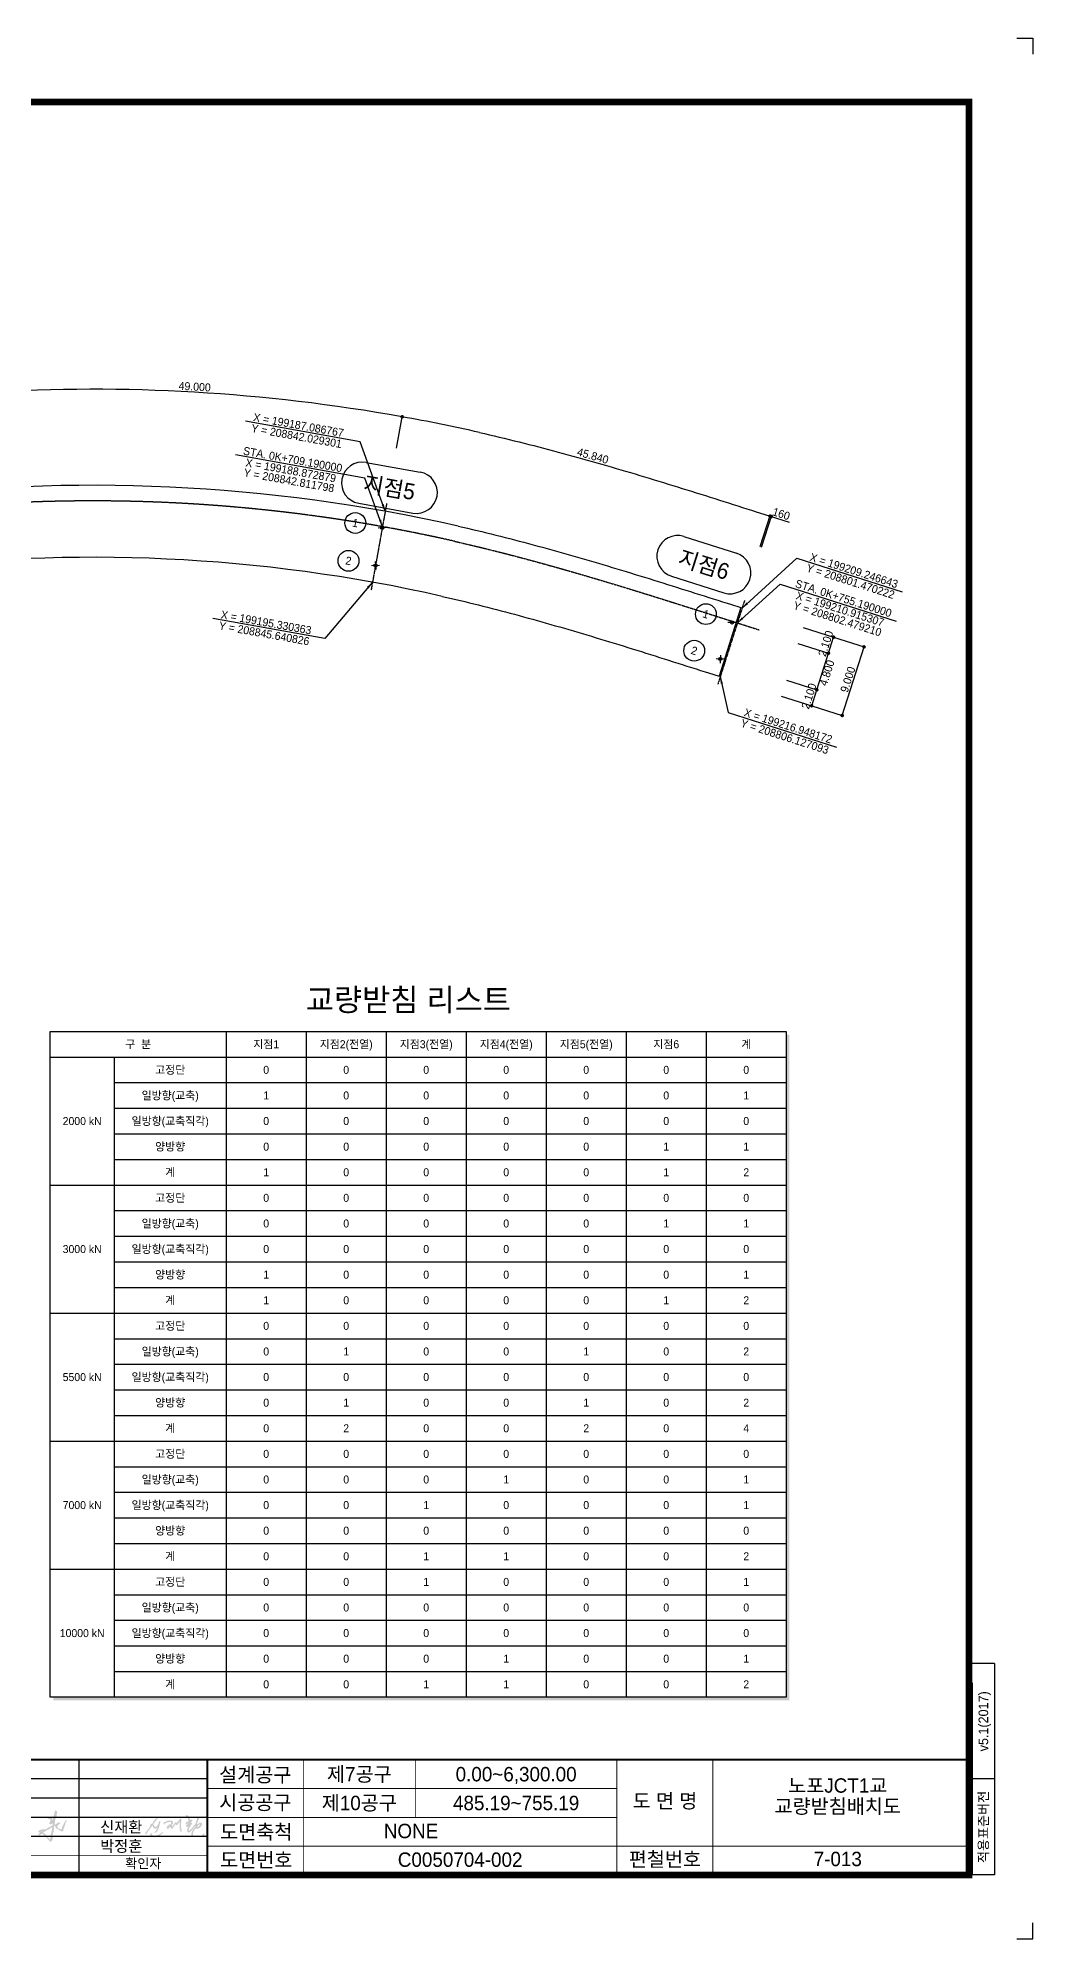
# Model space of a CAD drawing. Header units: millimetres. Extents: x 0 to 339017, y 0 to 241061.
# Drawn here: x 214658 to 339017, y 3461 to 241061 of the extents above; entities that cross this region are included whole.
import ezdxf
from ezdxf.enums import TextEntityAlignment as Align

# ---------------------------------------------------------------- set-up
doc = ezdxf.new("R2010")
doc.units = ezdxf.units.MM
doc.header["$LTSCALE"] = 8
doc.linetypes.add('A-CENTR01', pattern=[2, 1.25, -0.25, 0.25, -0.25])
for name, color, linetype in [('CS-CNTL', 1, 'A-CENTR01'), ('CS-CONC-LEAN', 3, 'Continuous'), ('CS-CONC-MAJR', 4, 'Continuous'), ('CS-DIML', 1, 'Continuous'), ('CS-DIMT', 3, 'Continuous'), ('CS-MISC', 3, 'Continuous'), ('CS-SYMB', 3, 'Continuous'), ('CS-TABL-LIN2', 1, 'Continuous'), ('CS-TABL-TEX2', 3, 'Continuous'), ('CX-BORD', 7, 'Continuous'), ('CX-BORD-LIN1', 4, 'Continuous'), ('CX-BORD-LIN2', 3, 'Continuous'), ('CX-BORD-TEX2', 7, 'Continuous'), ('CX-BORD-TEX3', 6, 'Continuous'), ('CX-MISC', 2, 'Continuous'), ('CZ-TEX1', 6, 'Continuous'), ('CZ-TEX2', 3, 'Continuous')]:
    doc.layers.add(name, color=color, linetype=linetype)
doc.styles.add('A_STANDARD', font='')
doc.styles.add('TB_TEXT', font='')
doc.styles.add('TB_WBTXT', font='')
doc.styles.add('TB_WMTXT', font='')
doc.styles.get('A_STANDARD').set_extended_font_data('Dotum')
doc.styles.get('TB_TEXT').set_extended_font_data('Dotum')
doc.styles.get('TB_WBTXT').set_extended_font_data('Dotum')
doc.styles.get('TB_WMTXT').set_extended_font_data('Dotum')

# ---------------------------------------------------------------- blocks, each defined once
blk = doc.blocks.new('CXDIMDT2')
at = {"layer": 'CS-MISC', "const_width": 0.5}
blk.add_lwpolyline([(0.25, 0, 1), (-0.25, 0, 1)], format="xyb", close=True, dxfattribs=at)
blk = doc.blocks.new('CXBLKA1-KHC_C2')
at = {"layer": 'CX-BORD-TEX2'}
h = blk.add_hatch(color=256, dxfattribs=at)
h.paths.add_polyline_path([(531.85, 33.44), (531.73, 33.33), (531.72, 33.26), (531.82, 33.14), (531.95, 33.07), (532.05, 33.02), (532.15, 32.93), (532.31, 32.77), (532.47, 32.62), (532.56, 32.49), (532.66, 32.34), (532.85, 32.04), (533, 31.93), (533.17, 31.78), (533.32, 31.58), (533.42, 31.49), (533.54, 31.35), (533.66, 31.22), (533.71, 31.15), (533.79, 31.11), (533.89, 31.09), (533.92, 31.18), (533.94, 31.35), (533.92, 31.53), (533.95, 31.7), (533.99, 31.84), (534.06, 31.95), (534.08, 32.1), (534.06, 32.48), (534.06, 32.65), (534.13, 32.9), (534.2, 33.12), (534.28, 33.43), (534.31, 33.57), (534.44, 34.07), (534.49, 34.28), (534.54, 34.49), (534.59, 34.58), (534.6, 34.8), (534.6, 34.86), (534.55, 34.91), (534.39, 34.84), (534.21, 34.72), (534, 34.59), (533.82, 34.45), (533.65, 34.38), (533.53, 34.29), (533.41, 34.22), (533.2, 34.15), (533.05, 34.06), (532.76, 33.85), (532.68, 33.81), (532.53, 33.74), (532.36, 33.61), (532.29, 33.57), (532.04, 33.53), (531.99, 33.51)], flags=16)
h.paths.add_polyline_path([(531.35, 33.8), (531.24, 33.75), (531.07, 33.73), (530.99, 33.62), (530.99, 33.52), (531, 33.47), (531.17, 33.59), (531.27, 33.68), (531.41, 33.69), (531.47, 33.72), (531.55, 33.77), (531.6, 33.79), (531.67, 33.83), (531.72, 33.88), (531.6, 33.86), (531.52, 33.85), (531.46, 33.85), (531.41, 33.83)], flags=16)
h.paths.add_polyline_path([(531.5, 32.82), (531.36, 32.87), (531.15, 32.81), (530.99, 32.68), (530.81, 32.51), (530.57, 32.4), (530.35, 32.45), (530.22, 32.57), (530.17, 32.65), (530.17, 32.71), (530.36, 32.84), (530.46, 32.91), (530.61, 32.99), (530.72, 33.09), (530.72, 33.19), (530.6, 33.24), (530.25, 33.35), (530.17, 33.53), (530.15, 33.62), (530.17, 33.72), (530.41, 33.84), (530.88, 34.08), (531.05, 34.18), (531.33, 34.26), (531.49, 34.27), (531.69, 34.27), (531.98, 34.26), (532.24, 34.26), (532.5, 34.26), (532.58, 34.28), (532.84, 34.48), (533.03, 34.6), (533.25, 34.73), (533.72, 34.98), (534.03, 35.16), (534.25, 35.3), (534.41, 35.37), (534.52, 35.4), (534.61, 35.56), (534.65, 35.74), (534.65, 35.97), (534.63, 36.06), (534.54, 36), (534.44, 35.9), (534.34, 35.81), (534.14, 35.79), (533.87, 35.85), (533.7, 35.92), (533.66, 36.03), (533.64, 36.18), (533.67, 36.41), (533.91, 36.68), (533.94, 36.78), (533.97, 36.91), (533.96, 37.14), (533.93, 37.43), (533.86, 37.48), (533.61, 37.49), (533.21, 37.54), (533.09, 37.74), (533.1, 37.89), (533.31, 37.99), (533.55, 38.02), (533.96, 38.02), (534.27, 37.96), (534.41, 37.89), (534.48, 37.8), (534.53, 37.58), (534.52, 37.3), (534.5, 37.16), (534.56, 37.13), (534.62, 37.15), (534.7, 37.26), (534.69, 37.39), (534.69, 37.56), (534.76, 37.74), (534.83, 37.85), (534.9, 38.22), (535.07, 38.59), (535.19, 39.15), (535.22, 39.37), (535.26, 39.52), (535.27, 39.65), (535.29, 39.82), (535.32, 39.96), (535.4, 40.06), (535.56, 40.09), (535.72, 40.06), (535.94, 39.92), (536.06, 39.79), (536.1, 39.62), (536.11, 39.42), (535.96, 39.23), (535.94, 39.16), (535.92, 38.9), (535.91, 38.68), (535.9, 38.49), (535.89, 38.28), (535.8, 38.11), (535.73, 37.93), (535.65, 37.8), (535.63, 37.52), (535.48, 37.32), (535.42, 37.12), (535.39, 36.7), (535.43, 36.53), (535.4, 36.25), (535.39, 36.17), (535.26, 36.08), (535.22, 35.96), (535.25, 35.78), (535.34, 35.73), (535.48, 35.72), (535.58, 35.84), (535.71, 35.95), (535.85, 35.97), (535.93, 36.02), (536.08, 36.15), (536.49, 36.45), (536.73, 36.42), (536.96, 36.31), (536.97, 36.18), (536.99, 36.05), (536.79, 35.86), (536.59, 35.76), (536.29, 35.48), (536.18, 35.43), (536.13, 35.34), (536.14, 35.17), (536.15, 35.08), (536.18, 34.88), (536.34, 34.65), (536.61, 34.51), (536.87, 34.31), (537.06, 34.26), (537.21, 34.24), (537.47, 34.4), (537.58, 34.57), (537.62, 34.73), (537.61, 34.86), (537.68, 35.08), (537.8, 35.28), (537.9, 35.54), (538.19, 36.07), (538.33, 36.32), (538.48, 36.56), (538.65, 36.98), (538.75, 37.1), (538.87, 37.12), (538.94, 37.11), (539.03, 37.05), (539.04, 36.93), (539.03, 36.81), (538.98, 36.72), (538.88, 36.64), (538.79, 36.51), (538.72, 36.33), (538.66, 36.18), (538.59, 35.99), (538.59, 35.83), (538.58, 35.68), (538.5, 35.49), (538.46, 35.41), (538.37, 35.2), (538.35, 35.01), (538.33, 34.9), (538.2, 34.79), (538.13, 34.49), (538.11, 34.41), (538, 34.33), (537.98, 34.12), (538.03, 33.79), (537.98, 33.7), (537.86, 33.61), (537.64, 33.62), (537.15, 33.74), (536.94, 33.86), (536.75, 33.99), (536.33, 34.26), (536.17, 34.33), (536.02, 34.44), (535.81, 34.58), (535.67, 34.66), (535.59, 34.79), (535.47, 35.05), (535.51, 35.2), (535.51, 35.29), (535.48, 35.34), (535.37, 35.39), (535.21, 35.35), (535.14, 35.22), (535.14, 35.04), (535.1, 34.87), (535.08, 34.67), (535.09, 34.45), (535.07, 34.22), (535.04, 34.12), (535.02, 34.07), (534.97, 33.56), (534.89, 33.23), (534.83, 33.04), (534.73, 32.96), (534.67, 32.67), (534.66, 32.3), (534.66, 32), (534.66, 31.78), (534.68, 31.44), (534.64, 31.18), (534.56, 30.92), (534.48, 30.77), (534.28, 30.54), (534.04, 30.42), (533.87, 30.45), (533.79, 30.51), (533.64, 30.68), (533.53, 30.8), (533.44, 30.9), (533.22, 31.22), (533.08, 31.35), (532.83, 31.64), (532.3, 32.17), (532.19, 32.25), (532.02, 32.46), (531.96, 32.53), (531.84, 32.61), (531.76, 32.66), (531.72, 32.69)])
h = blk.add_hatch(color=256, dxfattribs=at)
h.paths.add_polyline_path([(581.59, 32.83), (581.53, 32.65), (581.49, 32.49), (581.43, 32.37), (581.56, 32.23), (581.78, 32.19), (582.04, 32.22), (582.16, 32.42), (582.13, 32.63), (581.99, 32.79), (581.76, 32.89), (581.63, 32.91)])
h.paths.add_polyline_path([(580.16, 35.44), (580.06, 35.33), (579.96, 35.24), (579.89, 35.2), (579.86, 35.08), (579.92, 35), (580.03, 35.01), (580.16, 35.1), (580.21, 35.11), (580.3, 35.14), (580.39, 35.25), (580.48, 35.34), (580.58, 35.44), (580.69, 35.57), (580.76, 35.64), (580.79, 35.74), (580.76, 35.82), (580.66, 35.84), (580.57, 35.79), (580.48, 35.72), (580.39, 35.67), (580.28, 35.62), (580.24, 35.56), (580.2, 35.52)], flags=16)
h.paths.add_polyline_path([(576.92, 38.53), (576.87, 38.61), (576.74, 38.72), (576.66, 38.73), (576.56, 38.71), (576.4, 38.68), (576.38, 38.61), (576.36, 38.51), (576.37, 38.33), (576.38, 38.19), (576.53, 38.1), (576.65, 38.05), (576.72, 38), (576.8, 37.95), (576.88, 37.88), (576.94, 37.72), (576.99, 37.62), (577.04, 37.45), (577.1, 37.17), (577.08, 37.08), (577.08, 37), (577.03, 36.93), (576.97, 36.86), (576.86, 36.7), (576.77, 36.61), (576.68, 36.57), (576.57, 36.53), (576.48, 36.48), (576.42, 36.42), (576.27, 36.37), (576.23, 36.35), (576.19, 36.22), (576.19, 36.13), (576.2, 35.9), (576.31, 35.83), (576.36, 35.83), (576.53, 35.85), (576.62, 35.9), (576.68, 35.95), (576.76, 36.03), (576.84, 36.1), (576.93, 36.17), (576.99, 36.25), (577.03, 36.32), (577.18, 36.4), (577.24, 36.4), (577.24, 36.32), (577.14, 36.23), (577.08, 36.17), (576.97, 36.11), (576.94, 36.01), (576.88, 35.93), (576.81, 35.89), (576.77, 35.84), (576.68, 35.74), (576.41, 35.5), (576.38, 35.42), (576.38, 35.3), (576.42, 35.13), (576.47, 35.07), (576.57, 35.01), (576.69, 34.97), (576.83, 34.98), (576.95, 35.04), (577.02, 35.11), (577.08, 35.18), (577.12, 35.23), (577.19, 35.24), (577.19, 35.14), (577.16, 35.06), (577.07, 34.97), (577.01, 34.85), (576.95, 34.78), (576.9, 34.69), (576.88, 34.58), (576.86, 34.51), (576.83, 34.42), (576.81, 34.33), (576.8, 34.25), (576.78, 34.18), (576.76, 34.03), (576.72, 33.9), (576.7, 33.82), (576.74, 33.57), (576.79, 33.48), (576.87, 33.37), (576.99, 33.31), (577.05, 33.27), (577.17, 33.28), (577.37, 33.31), (577.48, 33.34), (577.61, 33.4), (577.74, 33.51), (577.92, 33.66), (578.05, 33.79), (578.14, 33.9), (578.21, 33.98), (578.3, 34.09), (578.42, 34.25), (578.49, 34.35), (578.58, 34.46), (578.67, 34.57), (578.74, 34.69), (578.81, 34.76), (578.97, 34.98), (579.03, 35.05), (579.08, 35.09), (579.14, 35.19), (579.17, 35.26), (579.19, 35.32), (579.23, 35.31), (579.32, 35.22), (579.32, 35.16), (579.31, 35.1), (579.24, 35.05), (579.11, 34.94), (579.05, 34.8), (578.82, 34.49), (578.76, 34.38), (578.64, 34.2), (578.59, 34.13), (578.44, 33.96), (578.3, 33.77), (578.25, 33.66), (578.21, 33.5), (578.18, 33.41), (578.08, 33.23), (578.05, 33.08), (578, 32.97), (577.99, 32.82), (577.99, 32.57), (578.03, 32.43), (578.06, 32.34), (578.17, 32.17), (578.25, 32.05), (578.37, 31.96), (578.46, 31.94), (578.61, 31.94), (578.8, 31.94), (578.86, 32), (578.85, 32.11), (578.79, 32.19), (578.64, 32.29), (578.56, 32.39), (578.51, 32.55), (578.51, 32.83), (578.51, 32.98), (578.55, 33.17), (578.6, 33.31), (578.73, 33.63), (578.83, 33.79), (578.98, 34.02), (579.18, 34.35), (579.29, 34.5), (579.38, 34.57), (579.43, 34.62), (579.48, 34.63), (579.55, 34.61), (579.59, 34.55), (579.64, 34.51), (579.92, 34.46), (580.07, 34.51), (580.4, 34.6), (580.58, 34.72), (580.83, 34.91), (580.95, 35.02), (581.07, 35.23), (581.14, 35.37), (581.26, 35.54), (581.33, 35.7), (581.32, 35.96), (581.29, 36.09), (581.23, 36.23), (581.13, 36.32), (581.03, 36.36), (580.79, 36.36), (580.64, 36.35), (580.48, 36.27), (580.33, 36.11), (580.06, 35.89), (579.96, 35.8), (579.89, 35.76), (579.84, 35.77), (579.82, 35.91), (579.84, 36.04), (579.87, 36.15), (579.91, 36.41), (580.01, 36.68), (580.15, 37.05), (580.21, 37.14), (580.29, 37.27), (580.38, 37.39), (580.45, 37.48), (580.44, 37.66), (580.42, 37.78), (580.34, 37.86), (580.09, 37.92), (579.97, 37.89), (579.87, 37.83), (579.79, 37.67), (579.77, 37.57), (579.75, 37.42), (579.74, 37.29), (579.64, 37.01), (579.58, 36.85), (579.52, 36.68), (579.47, 36.54), (579.41, 36.32), (579.37, 36.24), (579.25, 35.95), (578.95, 35.53), (578.85, 35.42), (578.76, 35.3), (578.45, 34.91), (578.28, 34.72), (578.18, 34.6), (578.09, 34.51), (577.97, 34.35), (577.87, 34.23), (577.77, 34.13), (577.65, 34.02), (577.52, 33.95), (577.34, 33.89), (577.25, 33.89), (577.16, 34), (577.16, 34.08), (577.23, 34.18), (577.27, 34.3), (577.32, 34.5), (577.45, 34.76), (577.53, 34.92), (577.62, 35.05), (577.69, 35.18), (577.75, 35.31), (577.84, 35.47), (577.95, 35.64), (578, 35.75), (578.06, 35.86), (578.13, 35.95), (578.19, 36.16), (578.15, 36.28), (578.07, 36.33), (577.91, 36.34), (577.79, 36.39), (577.79, 36.43), (577.97, 36.53), (578.08, 36.64), (578.12, 36.72), (578.17, 36.8), (578.28, 36.86), (578.35, 36.95), (578.37, 37.14), (578.26, 37.28), (578.12, 37.3), (577.95, 37.31), (577.8, 37.24), (577.61, 37.2), (577.52, 37.29), (577.52, 37.46), (577.51, 37.73), (577.31, 38.15), (577.23, 38.25), (577.16, 38.36), (577.06, 38.44), (576.97, 38.51)])
h.paths.add_polyline_path([(571.09, 35.27), (570.9, 35.14), (570.83, 35.1), (570.78, 35.06), (570.8, 35.02), (570.83, 35.01), (570.92, 35.06), (571, 35.07), (571.06, 35.11), (571.11, 35.15), (571.11, 35.18), (571.11, 35.22), (571.11, 35.24)], flags=16)
h.paths.add_polyline_path([(569.36, 36.32), (569.32, 36.19), (569.32, 36.08), (569.33, 35.95), (569.39, 35.9), (569.54, 35.83), (569.66, 35.85), (569.72, 35.95), (569.81, 36.07), (569.89, 36.18), (570, 36.25), (570.2, 36.33), (570.46, 36.4), (570.6, 36.46), (570.95, 36.51), (571.19, 36.53), (571.29, 36.54), (571.55, 36.56), (571.66, 36.5), (571.74, 36.45), (571.76, 36.38), (571.76, 36.3), (571.68, 36.11), (571.65, 36.02), (571.64, 35.91), (571.6, 35.81), (571.55, 35.76), (571.41, 35.83), (571.22, 35.81), (571.1, 35.77), (570.97, 35.66), (570.84, 35.55), (570.73, 35.47), (570.65, 35.4), (570.5, 35.2), (570.45, 35.12), (570.38, 35), (570.32, 34.87), (570.32, 34.66), (570.35, 34.62), (570.49, 34.45), (570.66, 34.44), (570.81, 34.52), (571, 34.62), (571.13, 34.75), (571.25, 34.88), (571.31, 34.97), (571.37, 35.05), (571.51, 34.95), (571.51, 34.86), (571.68, 34.58), (571.72, 34.53), (571.86, 34.47), (572.04, 34.47), (572.13, 34.51), (572.26, 34.68), (572.62, 35.3), (572.75, 35.46), (572.93, 35.71), (572.96, 35.78), (572.99, 35.81), (573.08, 35.8), (573.14, 35.74), (573.17, 35.68), (573.31, 35.64), (573.46, 35.65), (573.54, 35.66), (573.67, 35.69), (573.76, 35.81), (573.85, 35.94), (573.99, 36.09), (574.17, 36.39), (574.23, 36.52), (574.28, 36.65), (574.36, 36.72), (574.37, 36.67), (574.37, 36.52), (574.32, 36.34), (574.32, 36.04), (574.32, 35.83), (574.32, 35.6), (574.33, 35.24), (574.36, 35), (574.37, 34.67), (574.39, 34.51), (574.4, 34.35), (574.42, 34.25), (574.48, 33.93), (574.58, 33.68), (574.67, 33.56), (574.77, 33.48), (574.9, 33.48), (574.95, 33.59), (574.96, 33.78), (574.95, 33.97), (574.89, 34.09), (574.86, 34.27), (574.86, 34.55), (574.84, 34.75), (574.82, 34.92), (574.78, 35.46), (574.78, 35.94), (574.79, 36.1), (574.86, 36.46), (574.89, 36.68), (574.9, 36.89), (574.9, 36.96), (574.92, 37.31), (574.83, 37.46), (574.77, 37.53), (574.66, 37.57), (574.49, 37.54), (574.35, 37.52), (574.31, 37.48), (574.28, 37.41), (574.28, 37.32), (574.21, 37.22), (574.08, 37.08), (574, 36.95), (573.91, 36.77), (573.68, 36.54), (573.65, 36.45), (573.6, 36.33), (573.5, 36.24), (573.41, 36.2), (573.35, 36.27), (573.33, 36.36), (573.23, 36.45), (573.1, 36.46), (572.97, 36.44), (572.9, 36.42), (572.82, 36.34), (572.78, 36.28), (572.78, 36.21), (572.78, 36.13), (572.75, 36.05), (572.44, 35.68), (572.3, 35.52), (572.14, 35.35), (572.07, 35.26), (571.98, 35.21), (571.93, 35.3), (571.9, 35.42), (571.88, 35.54), (572.08, 35.84), (572.19, 36), (572.27, 36.17), (572.28, 36.35), (572.26, 36.62), (572.2, 36.71), (572.12, 36.77), (571.93, 36.92), (571.77, 36.98), (571.51, 37), (571.36, 37.01), (571.07, 37.01), (570.83, 36.98), (570.68, 36.95), (570.43, 36.89), (570.27, 36.82), (570.17, 36.75), (569.98, 36.68), (569.82, 36.61), (569.72, 36.57), (569.57, 36.51), (569.48, 36.45), (569.41, 36.4)])
h.paths.add_polyline_path([(566.07, 32.34), (565.91, 32.4), (565.79, 32.5), (565.76, 32.54), (565.73, 32.59), (565.72, 32.67), (565.75, 32.74), (565.77, 32.8), (565.8, 32.89), (565.77, 32.99), (565.73, 33.02), (565.59, 33.01), (565.52, 33.02), (565.44, 33.03), (565.39, 33), (565.32, 32.95), (565.26, 32.87), (565.2, 32.8), (565.17, 32.73), (565.14, 32.64), (565.15, 32.54), (565.17, 32.44), (565.21, 32.35), (565.3, 32.22), (565.49, 32.08), (565.81, 31.88), (566.02, 31.86), (566.31, 31.83), (566.49, 31.8), (566.67, 31.8), (567.06, 31.85), (567.22, 31.87), (567.64, 32.02), (567.78, 32.13), (568.17, 32.29), (568.32, 32.41), (568.42, 32.47), (568.7, 32.72), (568.8, 32.84), (568.89, 32.92), (568.95, 33), (569.03, 33.06), (569.1, 33.12), (569.16, 33.19), (569.18, 33.27), (569.17, 33.37), (569.1, 33.4), (568.97, 33.37), (568.87, 33.24), (568.79, 33.16), (568.64, 33.05), (568.54, 32.98), (568.43, 32.91), (568.15, 32.75), (567.99, 32.66), (567.84, 32.61), (567.69, 32.54), (567.37, 32.4), (567.24, 32.37), (567.03, 32.33), (566.87, 32.31), (566.69, 32.31), (566.54, 32.31), (566.39, 32.31), (566.31, 32.31)])
h.paths.add_polyline_path([(567.54, 37.79), (567.54, 37.93), (567.51, 38.07), (567.4, 38.1), (567.31, 38.04), (567.23, 37.94), (567.14, 37.88), (567.14, 37.82), (567.13, 37.76), (567.06, 37.7), (566.92, 37.54), (566.52, 37.17), (566.44, 37.07), (566.33, 36.93), (566.14, 36.66), (566.07, 36.57), (566.04, 36.34), (565.91, 36.1), (565.85, 36.08), (565.66, 36.05), (565.57, 36.03), (565.33, 35.87), (565.22, 35.71), (565.16, 35.56), (565.09, 35.42), (565.04, 35.27), (565.03, 35.21), (565.11, 35.2), (565.17, 35.2), (565.2, 35.19), (565.17, 35.12), (565.07, 35.04), (564.8, 34.64), (564.72, 34.54), (564.67, 34.48), (564.59, 34.34), (564.47, 34.22), (564.4, 34.14), (564.25, 33.93), (564.07, 33.71), (563.99, 33.57), (563.84, 33.35), (563.74, 33.25), (563.64, 33.17), (563.61, 33.11), (563.61, 32.98), (563.68, 32.8), (563.72, 32.72), (563.81, 32.72), (563.97, 32.75), (564.04, 32.82), (564.08, 32.91), (564.08, 33.01), (564.17, 33.16), (564.27, 33.3), (564.36, 33.45), (564.45, 33.6), (564.53, 33.74), (564.67, 33.88), (565.07, 34.38), (565.16, 34.51), (565.5, 35.03), (565.63, 35.13), (565.7, 35.23), (565.75, 35.35), (565.79, 35.41), (565.89, 35.35), (565.93, 35.26), (565.97, 35.12), (566.02, 35), (566.13, 34.86), (566.31, 34.63), (566.49, 34.53), (566.62, 34.48), (566.87, 34.47), (567.03, 34.5), (567.09, 34.54), (567.16, 34.6), (567.19, 34.64), (567.25, 34.68), (567.28, 34.76), (567.32, 34.83), (567.43, 34.92), (567.43, 34.78), (567.4, 34.65), (567.37, 34.59), (567.25, 34.33), (567.18, 34.25), (567.13, 34.17), (567.12, 34.12), (567.04, 33.95), (567.01, 33.88), (566.95, 33.8), (566.85, 33.71), (566.79, 33.67), (566.71, 33.6), (566.63, 33.52), (566.56, 33.5), (566.47, 33.42), (566.49, 33.31), (566.65, 33.25), (566.75, 33.25), (566.97, 33.29), (567.09, 33.38), (567.25, 33.52), (567.4, 33.69), (567.47, 33.81), (567.55, 33.98), (567.68, 34.25), (567.74, 34.4), (567.82, 34.57), (567.87, 34.7), (567.9, 34.84), (567.95, 35.02), (568.02, 35.45), (568.08, 35.59), (568.14, 35.75), (568.17, 35.88), (568.2, 36.01), (568.27, 36.25), (568.34, 36.36), (568.35, 36.52), (568.33, 36.65), (568.27, 36.75), (568.17, 36.76), (568.02, 36.78), (567.92, 36.76), (567.82, 36.67), (567.8, 36.59), (567.8, 36.49), (567.8, 36.4), (567.8, 36.35), (567.77, 36.24), (567.74, 36.13), (567.7, 36.03), (567.67, 35.94), (567.61, 35.83), (567.53, 35.69), (567.49, 35.63), (567.42, 35.51), (567.35, 35.43), (567.16, 35.17), (567.08, 35.08), (566.9, 35.01), (566.79, 35), (566.72, 35), (566.59, 35.07), (566.54, 35.15), (566.48, 35.31), (566.41, 35.42), (566.34, 35.53), (566.26, 35.63), (566.2, 35.7), (566.16, 35.81), (566.2, 35.95), (566.3, 36.07), (566.43, 36.34), (566.61, 36.51), (566.73, 36.65), (566.84, 36.77), (567.05, 37.11), (567.13, 37.24), (567.22, 37.34), (567.3, 37.43), (567.38, 37.53), (567.46, 37.61), (567.55, 37.68)])
at = {"layer": 'CX-BORD-LIN1', "const_width": 2}
blk.add_lwpolyline([(821, 20), (25, 20), (25, 574), (821, 574)], close=True, dxfattribs=at)
at = {"layer": 'CX-BORD-LIN1'}
for points, const_width in [([(821, 56), (25, 56)], 0.6), ([(583, 20), (583, 56)], 0.6), ([(711, 20), (711, 56)], 0.3), ([(583, 26), (295, 26)], 0.2)]:
    blk.add_lwpolyline(points, dxfattribs=dict(at, const_width=const_width))
blk.add_lwpolyline([(543, 20), (543, 56)], dxfattribs=at)
at = {"layer": 'CX-BORD-LIN2'}
for p, q in [((829, 86.03), (821, 86.03)), ((829, 86.03), (829, 20)), ((822, 80), (822, 20)), ((583, 50), (295, 50)), ((829, 50), (821, 50)), ((829, 20), (822, 20))]:
    blk.add_line(p, q, dxfattribs=at)
at = {"layer": 'CX-BORD-LIN2', "const_width": 0.3}
for points in [[(613, 20), (613, 56)], [(648, 38), (648, 56)], [(741, 20), (741, 56)], [(711, 47), (583, 47)], [(711, 38), (583, 38)], [(821, 29), (583, 29)]]:
    blk.add_lwpolyline(points, dxfattribs=at)
at = {"layer": 'CX-BORD-LIN2'}
for points in [[(583, 44), (295, 44)], [(583, 38), (295, 38)], [(583, 32), (295, 32)]]:
    blk.add_lwpolyline(points, dxfattribs=at)
at = {"layer": 'CX-MISC'}
blk.add_line((836, 594), (841, 594), dxfattribs=at)
for points in [[(836, 594), (841, 594), (841, 589)], [(836, 0), (841, 0), (841, 5)]]:
    blk.add_lwpolyline(points, dxfattribs=at)
at = {"layer": 'CX-BORD-LIN1', "style": 'TB_TEXT'}
for tag, height, p in [('TR_RNUM5', 3, (310.11, 52.64)), ('TR_RDAT5', 3.5, (342.5, 53)), ('TR_DGN5', 3.5, (476.12, 53)), ('TR_CHK5', 3.5, (516.12, 53)), ('TR_APP5', 3.5, (556.12, 53)), ('TR_RNUM4', 3, (310.11, 46.64)), ('TR_RDAT4', 3.5, (342.5, 47)), ('TR_DGN4', 3.5, (476.12, 47)), ('TR_CHK4', 3.5, (516.12, 47)), ('TR_APP4', 3.5, (556.12, 47)), ('TR_RNUM3', 3, (310.11, 40.64)), ('TR_RDAT3', 3.5, (342.5, 41)), ('TR_DGN3', 3.5, (476.12, 41)), ('TR_CHK3', 3.5, (516.12, 41)), ('TR_APP3', 3.5, (556.12, 41)), ('TR_RNUM2', 3, (310.11, 34.64)), ('TR_RDAT2', 3.5, (342.5, 35)), ('TR_DGN2', 3.5, (476.12, 35)), ('TR_CHK2', 3.5, (516.12, 35)), ('TR_APP2', 3.5, (556.12, 35)), ('TR_RNUM1', 3, (310.11, 28.64)), ('TR_RDAT1', 3.5, (342.5, 29)), ('TR_DGN1', 3.5, (476.12, 29)), ('TR_CHK1', 3.5, (516.12, 29)), ('TR_APP1', 3.5, (556.12, 29))]:
    blk.add_attdef(tag, text='', height=height, dxfattribs=at).set_placement(p, align=Align.MIDDLE_CENTER)
for tag, p in [('TR_RCON5', (367.3, 53)), ('TR_RCON4', (367.3, 47)), ('TR_RCON3', (367.3, 41)), ('TR_RCON2', (367.3, 35)), ('TR_RCON1', (367.3, 29))]:
    blk.add_attdef(tag, text='', height=3.5, dxfattribs=at).set_placement(p, align=Align.MIDDLE_LEFT)
at = {"layer": 'CX-BORD-LIN2', "style": 'TB_TEXT'}
blk.add_text('적용표준버전', height=3, rotation=90, dxfattribs=at).set_placement((825.5, 35), align=Align.MIDDLE_CENTER)
blk.add_attdef('TD_VERSION', text='', height=3, rotation=90, dxfattribs=at).set_placement((825.5, 68.01), align=Align.MIDDLE_CENTER)
at = {"layer": 'CX-BORD-TEX2', "style": 'TB_WMTXT'}
for tag, height, p in [('TB_CNAME', 5, (40.34, 551.83)), ('TB_CSCOP', 4, (41.63, 543.83))]:
    blk.add_attdef(tag, text='', height=height, dxfattribs=at).set_placement(p, align=Align.BOTTOM_LEFT)
at = {"layer": 'CX-BORD-TEX2', "style": 'TB_WBTXT'}
for tag, height, p in [('TB_MTITIL', 10, (423, 553.33)), ('TB_STITL', 7, (423, 538.33))]:
    blk.add_attdef(tag, text='', height=height, dxfattribs=at).set_placement(p, align=Align.MIDDLE_CENTER)
at = {"layer": 'CX-BORD-TEX3', "style": 'TB_TEXT'}
for s, height, p in [('설계공구', 4.5, (598, 51.36)), ('시공공구', 4.5, (598, 42.69)), ('도 면 명', 4.5, (726, 43.19)), ('도면축척', 4.5, (598.29, 33.51)), ('확인자', 3, (563, 23.66)), ('도면번호', 4.5, (598.29, 24.79)), ('편철번호', 4.5, (726, 25))]:
    blk.add_text(s, height=height, dxfattribs=at).set_placement(p, align=Align.MIDDLE)
for tag, height, p in [('TD_LNDST', 4.5, (240, 51.5)), ('TD_DSECT', 4.5, (630.5, 51.5)), ('TD_DDIST', 4.5, (679.5, 51.5)), ('TD_DNAME_TOP', 4.5, (780, 47.96)), ('TD_CSECT', 4.5, (630.5, 42.5)), ('TD_CDIST', 4.5, (679.5, 42.5)), ('TD_DNAME_MAIN', 4.5, (780, 41.47)), ('TD_CCOMP', 4.5, (240, 33.59)), ('TD_HSCAL', 4.5, (646.66, 33.75)), ('TD_VSCAL', 4.5, (681.86, 33.75)), ('TD_DNAME_BOT', 3, (780, 35.25)), ('TD_FIELD', 4.5, (205, 25.13)), ('TD_CSTEP', 4.5, (275.74, 25.13)), ('TD_DWGCODE', 4.5, (662, 24.79)), ('TD_DWGNO', 4.5, (780, 25))]:
    blk.add_attdef(tag, text='', height=height, dxfattribs=at).set_placement(p, align=Align.MIDDLE_CENTER)
for tag, height, width, p in [('TD_DCOMP', 4.5, 0.9, (240, 42.59)), ('TD_CNAME', 4.8, 0.78, (90, 27.6))]:
    blk.add_attdef(tag, text='', height=height, dxfattribs=dict(at, width=width)).set_placement(p, align=Align.MIDDLE_CENTER)

msp = doc.modelspace()

# ---------------------------------------------------------------- linework, layer by layer
at = {"layer": 'CS-CNTL'}
for p, q in [((258230, 182888), (256288, 172061)), ((302966, 170768), (299627, 160287)), ((300606, 168424), (304776, 167095))]:
    msp.add_line(p, q, dxfattribs=at)
msp.add_lwpolyline([(266744, 178153), (267329, 178020), (267913, 177885), (268497, 177749), (269081, 177610), (269665, 177471), (270248, 177329), (270831, 177186), (271413, 177042), (271995, 176896), (272577, 176749), (273158, 176600), (273739, 176450), (274319, 176299), (274900, 176146), (275480, 175992), (276059, 175836), (276638, 175680), (277217, 175522), (277796, 175363), (278374, 175203), (278952, 175042), (279530, 174880), (280107, 174716), (280684, 174552), (281261, 174386), (281837, 174220), (282413, 174053), (282989, 173885), (283565, 173716), (284140, 173546), (284716, 173375), (285291, 173203), (285865, 173031), (286440, 172858), (287014, 172684), (287588, 172510), (288162, 172335), (288736, 172159), (289309, 171983), (289883, 171806), (290456, 171628), (291029, 171451), (291602, 171272), (292174, 171093), (292747, 170914), (293319, 170734), (293892, 170554), (294464, 170374), (295036, 170193), (295608, 170012), (296180, 169831), (296752, 169650), (297324, 169468), (297896, 169287), (298468, 169105), (299039, 168923), (299611, 168741), (300183, 168558), (300606, 168424)], dxfattribs=at)
msp.add_arc((221509, -21794), 205000, 77.25254, 97.41653, dxfattribs=at)
at = {"layer": 'CS-CONC-LEAN'}
for p, q in [((258180, 179885), (257185, 179789)), ((257334, 175142), (256336, 175083)), ((256806, 175612), (256865, 174613)), ((301896, 168016), (300896, 168013)), ((300439, 163429), (299439, 163453)), ((299951, 163941), (299927, 162941))]:
    msp.add_line(p, q, dxfattribs=at)
for centre in [(257683, 179837), (256835, 175113), (301396, 168014), (299939, 163441)]:
    msp.add_circle(centre, 200, dxfattribs=at)
for points in [[(257185, 179789), (257330, 179853), (257185, 179789), (257339, 179754)], [(258180, 179885), (258026, 179920), (258180, 179885), (258036, 179821)], [(256336, 175083), (256483, 175142), (256336, 175083), (256489, 175042)], [(256806, 175612), (256864, 175465), (256806, 175612), (256765, 175459)], [(256865, 174613), (256906, 174766), (256865, 174613), (256806, 174760)], [(257334, 175142), (257182, 175183), (257334, 175142), (257188, 175083)], [(300896, 168013), (301046, 168064), (300896, 168013), (301046, 167964)], [(301896, 168016), (301746, 168065), (301896, 168016), (301746, 167965)], [(299439, 163453), (299590, 163500), (299439, 163453), (299588, 163400)], [(299927, 162941), (299980, 163090), (299927, 162941), (299880, 163092)], [(299951, 163941), (299998, 163790), (299951, 163941), (299898, 163792)], [(300439, 163429), (300290, 163482), (300439, 163429), (300288, 163382)]]:
    msp.add_solid(points, dxfattribs=at)
at = {"layer": 'CS-CONC-MAJR'}
for p, q in [((302510, 169864), (299778, 161288)), ((301198, 170282), (302510, 169864)), ((298466, 161706), (299778, 161288))]:
    msp.add_line(p, q, dxfattribs=at)
for points in [[(267174, 180055), (267764, 179921), (268354, 179785), (268944, 179647), (269533, 179507), (270122, 179366), (270710, 179224), (271297, 179080), (271885, 178934), (272471, 178787), (273058, 178639), (273644, 178489), (274229, 178337), (274814, 178185), (275398, 178031), (275982, 177876), (276566, 177719), (277149, 177562), (277732, 177403), (278314, 177243), (278896, 177082), (279478, 176920), (280059, 176756), (280639, 176592), (281220, 176427), (281800, 176260), (282379, 176093), (282959, 175925), (283537, 175756), (284116, 175586), (284694, 175415), (285272, 175244), (285849, 175072), (286427, 174899), (287003, 174725), (287580, 174550), (288156, 174375), (288732, 174200), (289308, 174023), (289883, 173846), (290458, 173669), (291033, 173491), (291608, 173313), (292182, 173134), (292756, 172954), (293330, 172775), (293904, 172595), (294477, 172414), (295051, 172234), (295624, 172053), (296197, 171872), (296770, 171690), (297342, 171509), (297915, 171327), (298487, 171145), (299059, 170963), (299631, 170781), (300203, 170599), (300775, 170416), (301198, 170282)], [(265188, 171277), (265753, 171148), (266318, 171018), (266883, 170886), (267448, 170752), (268013, 170617), (268578, 170480), (269143, 170341), (269708, 170201), (270273, 170060), (270837, 169917), (271402, 169772), (271967, 169626), (272532, 169479), (273097, 169330), (273662, 169180), (274227, 169029), (274792, 168876), (275356, 168722), (275921, 168567), (276486, 168410), (277051, 168253), (277616, 168094), (278181, 167934), (278747, 167773), (279312, 167611), (279877, 167448), (280442, 167284), (281008, 167119), (281573, 166953), (282139, 166786), (282705, 166618), (283270, 166449), (283836, 166279), (284402, 166109), (284968, 165938), (285535, 165766), (286101, 165593), (286668, 165419), (287234, 165245), (287801, 165070), (288368, 164895), (288936, 164718), (289503, 164542), (290071, 164365), (290638, 164187), (291206, 164009), (291775, 163830), (292343, 163651), (292912, 163471), (293481, 163291), (294050, 163111), (294620, 162930), (295189, 162749), (295759, 162568), (296330, 162387), (296900, 162205), (297471, 162023), (298043, 161841), (298466, 161706)]]:
    msp.add_lwpolyline(points, dxfattribs=at)
for radius in [206950, 197950]:
    msp.add_arc((221509, -21794), radius, 77.25254, 97.41653, dxfattribs=at)
at = {"layer": 'CS-DIML'}
for p, q in [((254920, 190594), (240576, 193167)), ((259466, 189778), (260208, 193912)), ((258054, 181904), (254920, 190594)), ((255520, 186055), (239333, 188959)), ((257709, 179985), (255521, 186054)), ((304841, 181715), (306153, 181297)), ((304939, 177486), (306214, 181488)), ((305091, 177437), (306366, 181439)), ((306153, 181297), (308535, 180538)), ((302662, 169815), (309492, 176035)), ((309492, 176035), (322681, 171833)), ((256464, 173046), (250505, 165987)), ((302071, 167957), (307406, 172817)), ((307407, 172817), (321937, 168187)), ((250505, 165987), (236526, 168495)), ((310285, 167386), (314096, 166172)), ((309647, 165385), (313459, 164171)), ((312001, 159598), (313459, 164171)), ((313459, 164171), (314096, 166172)), ((314096, 166172), (317907, 164958)), ((315175, 156382), (317907, 164958)), ((299930, 161240), (300914, 156740)), ((308190, 160812), (312001, 159598)), ((311364, 157597), (312001, 159598)), ((307553, 158811), (311364, 157597)), ((311364, 157597), (315175, 156382)), ((300914, 156740), (314459, 152424))]:
    msp.add_line(p, q, dxfattribs=at)
msp.add_lwpolyline([(269822, 191760), (270446, 191617), (271070, 191473), (271692, 191328), (272313, 191181), (272933, 191032), (273552, 190882), (274170, 190731), (274787, 190578), (275403, 190423), (276018, 190268), (276632, 190111), (277244, 189952), (277856, 189793), (278467, 189632), (279076, 189470), (279685, 189307), (280292, 189143), (280899, 188977), (281505, 188811), (282109, 188644), (282713, 188475), (283315, 188306), (283917, 188136), (284517, 187965), (285117, 187793), (285716, 187620), (286313, 187447), (286910, 187272), (287506, 187097), (288101, 186922), (288695, 186745), (289288, 186568), (289880, 186391), (290472, 186213), (291062, 186034), (291652, 185855), (292240, 185675), (292828, 185495), (293415, 185315), (294001, 185134), (294586, 184953), (295171, 184771), (295754, 184590), (296337, 184408), (296919, 184225), (297501, 184043), (298081, 183861), (298661, 183678), (299240, 183495), (299818, 183312), (300395, 183129), (300972, 182946), (301548, 182763), (302123, 182581), (302698, 182398), (303272, 182215), (303845, 182033), (304418, 181850), (304841, 181715)], dxfattribs=at)
for centre, radius, start, end in [((221509, -21794), 218950, 79.82912, 93.5242), ((221509, -21794), 218950, 77.25254, 79.82912), ((255520, 186054), 0.5, 19.82911, 79.82912), ((300914, 156740), 0.5, 192.32735, 252.32735)]:
    msp.add_arc(centre, radius, start, end, dxfattribs=at)
for points in [[(257709, 179985), (257549, 180862), (257709, 179985), (257273, 180763)], [(258054, 181904), (257893, 182782), (258054, 181904), (257617, 182682)], [(256464, 173046), (255785, 172468), (256464, 173046), (256009, 172278)], [(302662, 169815), (303412, 170299), (302662, 169815), (303214, 170516)], [(302071, 167957), (302820, 168441), (302071, 167957), (302622, 168658)], [(299930, 161240), (299975, 160349), (299930, 161240), (300261, 160411)]]:
    msp.add_solid(points, dxfattribs=at)
at = {"layer": 'CS-SYMB'}
for centre in [(254312, 180442), (253464, 175717), (298133, 169054), (298133, 169054), (296676, 164481), (296676, 164481)]:
    msp.add_circle(centre, 1300, dxfattribs=at)
at = {"layer": 'CS-TABL-LIN2'}
for p, q in [((224177, 116893), (224177, 116893)), ((238177, 116893), (238177, 33693)), ((248177, 116893), (248177, 33693)), ((258177, 116893), (258177, 33693)), ((268177, 116893), (268177, 33693)), ((278177, 116893), (278177, 33693)), ((288177, 116893), (288177, 33693)), ((298177, 116893), (298177, 33693)), ((216177, 113693), (308177, 113693)), ((224177, 113693), (224177, 33693)), ((216177, 110493), (216177, 110493)), ((224177, 110493), (308177, 110493)), ((216177, 107293), (216177, 107293)), ((224177, 107293), (308177, 107293)), ((216177, 104093), (216177, 104093)), ((224177, 104093), (308177, 104093)), ((216177, 100893), (216177, 100893)), ((224177, 100893), (308177, 100893)), ((216177, 97693), (308177, 97693)), ((216177, 94493), (216177, 94493)), ((224177, 94493), (308177, 94493)), ((216177, 91293), (216177, 91293)), ((224177, 91293), (308177, 91293)), ((216177, 88093), (216177, 88093)), ((224177, 88093), (308177, 88093)), ((216177, 84893), (216177, 84893)), ((224177, 84893), (308177, 84893)), ((216177, 81693), (308177, 81693)), ((216177, 78493), (216177, 78493)), ((224177, 78493), (308177, 78493)), ((216177, 75293), (216177, 75293)), ((224177, 75293), (308177, 75293)), ((216177, 72093), (216177, 72093)), ((224177, 72093), (308177, 72093)), ((216177, 68893), (216177, 68893)), ((224177, 68893), (308177, 68893)), ((216177, 65693), (308177, 65693)), ((216177, 62493), (216177, 62493)), ((224177, 62493), (308177, 62493)), ((216177, 59293), (216177, 59293)), ((224177, 59293), (308177, 59293)), ((216177, 56093), (216177, 56093)), ((224177, 56093), (308177, 56093)), ((216177, 52893), (216177, 52893)), ((224177, 52893), (308177, 52893)), ((216177, 49693), (308177, 49693)), ((216177, 46493), (216177, 46493)), ((224177, 46493), (308177, 46493)), ((216177, 43293), (216177, 43293)), ((224177, 43293), (308177, 43293)), ((216177, 40093), (216177, 40093)), ((224177, 40093), (308177, 40093)), ((216177, 36893), (216177, 36893)), ((224177, 36893), (308177, 36893))]:
    msp.add_line(p, q, dxfattribs=at)
msp.add_lwpolyline([(216177, 116893), (308177, 116893), (308177, 33693), (216177, 33693)], close=True, dxfattribs=at)
for points in [[(308177, 116493), (308577, 116493), (308177, 33693), (308577, 33693)], [(216577, 33693), (308577, 33693), (216577, 33293), (308577, 33293)]]:
    msp.add_solid(points, dxfattribs=at)
at = {"layer": 'CZ-TEX2'}
for p, q in [((255657, 188024), (262428, 186809)), ((255657, 188024), (262428, 186809)), ((254738, 182905), (261510, 181690)), ((254738, 182905), (261510, 181690)), ((295397, 178757), (301953, 176669)), ((293819, 173803), (300374, 171714))]:
    msp.add_line(p, q, dxfattribs=at)
for centre, start, end in [((255197, 185464), 79.82912, 259.82912), ((255197, 185464), 79.82912, 259.82912), ((261969, 184249), 259.82912, 79.82912), ((261969, 184249), 259.82912, 79.82912), ((294608, 176280), 72.32735, 252.32735), ((301163, 174191), 252.32735, 72.32735)]:
    msp.add_arc(centre, 2600, start, end, dxfattribs=at)

# ---------------------------------------------------------------- block references
at = {"layer": 'CS-SYMB'}
for p, xscale, yscale, zscale, rotation in [((260173, 193716), 440.0000000000118, 440.0000000000118, 440.0000000000118, 193.4873749999993), ((260173, 193716), 440.0000000000118, 440.0000000000118, 440.0000000000118, 193.4873749999993), ((306153, 181297), 440.0000000000118, 440.0000000000118, 440.0000000000118, 193.4873749999993), ((306153, 181297), 440.0000000000118, 440.0000000000118, 440.0000000000118, 193.4873749999993), ((306305, 181249), 440.0000000000118, 440.0000000000118, 440.0000000000118, 193.4873749999993), ((314096, 166172), 439.9999999999554, 439.9999999999554, 439.9999999999554, 193.4873750000011), ((313459, 164171), 439.9999999999554, 439.9999999999554, 439.9999999999554, 193.4873750000011), ((313459, 164171), 439.9999999999554, 439.9999999999554, 439.9999999999554, 193.4873750000011), ((317907, 164958), 439.9999999999554, 439.9999999999554, 439.9999999999554, 193.4873750000011), ((312001, 159598), 439.9999999999554, 439.9999999999554, 439.9999999999554, 193.4873750000011), ((312001, 159598), 439.9999999999554, 439.9999999999554, 439.9999999999554, 193.4873750000011), ((311364, 157597), 439.9999999999554, 439.9999999999554, 439.9999999999554, 193.4873750000011), ((315175, 156382), 439.9999999999554, 439.9999999999554, 439.9999999999554, 193.4873750000011)]:
    msp.add_blockref('CXDIMDT2', p, dxfattribs=dict(at, xscale=xscale, yscale=yscale, zscale=zscale, rotation=rotation))
at = {"layer": 'CX-BORD'}
ref = msp.add_blockref('CXBLKA1-KHC_C2', (2617, 3461), dxfattribs=dict(at, xscale=400, yscale=400, zscale=400))
ref.add_attrib('TD_DSECT', '제7공구', dxfattribs={"layer": 'CX-BORD-TEX3', "height": 1800, "style": 'TB_TEXT'}).set_placement((254817, 24061), align=Align.MIDDLE_CENTER)
ref.add_attrib('TD_DDIST', '0.00~6,300.00', dxfattribs={"layer": 'CX-BORD-TEX3', "height": 1800, "style": 'TB_TEXT'}).set_placement((274417, 24061), align=Align.MIDDLE_CENTER)
ref.add_attrib('TD_CSECT', '제10공구', dxfattribs={"layer": 'CX-BORD-TEX3', "height": 1800, "style": 'TB_TEXT'}).set_placement((254817, 20461), align=Align.MIDDLE_CENTER)
ref.add_attrib('TD_CDIST', '485.19~755.19', dxfattribs={"layer": 'CX-BORD-TEX3', "height": 1800, "style": 'TB_TEXT'}).set_placement((274417, 20461), align=Align.MIDDLE_CENTER)
ref.add_attrib('TD_DNAME_MAIN', '교량받침배치도', dxfattribs={"layer": 'CX-BORD-TEX3', "height": 1800, "style": 'TB_TEXT'}).set_placement((314617, 20050), align=Align.MIDDLE_CENTER)
ref.add_attrib('TD_DNAME_TOP', '노포JCT1교', dxfattribs={"layer": 'CX-BORD-TEX3', "height": 1800, "style": 'TB_TEXT'}).set_placement((314617, 22644), align=Align.MIDDLE_CENTER)
ref.add_attrib('TD_HSCAL', 'NONE', dxfattribs={"layer": 'CX-BORD-TEX3', "height": 1800, "style": 'TB_TEXT'}).set_placement((261281, 16960), align=Align.MIDDLE_CENTER)
ref.add_attrib('TD_DWGCODE', 'C0050704-002', dxfattribs={"layer": 'CX-BORD-TEX3', "height": 1800, "style": 'TB_TEXT'}).set_placement((267417, 13377), align=Align.MIDDLE_CENTER)
ref.add_attrib('TD_DWGNO', '7-013', dxfattribs={"layer": 'CX-BORD-TEX3', "height": 1800, "style": 'TB_TEXT'}).set_placement((314617, 13462), align=Align.MIDDLE_CENTER)
ref.add_attrib('TD_VERSION', 'v5.1(2017)', dxfattribs={"layer": 'CX-BORD-LIN2', "height": 1200, "rotation": 90, "style": 'TB_TEXT'}).set_placement((332817, 30667), align=Align.MIDDLE_CENTER)
ref.add_attrib('TR_APP1', '박정훈', dxfattribs={"layer": 'CX-BORD-LIN1', "height": 1400, "style": 'TB_TEXT'}).set_placement((225065, 15061), align=Align.MIDDLE_CENTER)
ref.add_attrib('TR_APP2', '신재환', dxfattribs={"layer": 'CX-BORD-LIN1', "height": 1400, "style": 'TB_TEXT'}).set_placement((225065, 17461), align=Align.MIDDLE_CENTER)

# ---------------------------------------------------------------- texts
at = {"layer": 'CS-DIMT', "style": 'A_STANDARD'}
for s, rotation, p in [('49.000', 356.67666, (234214, 196988)), ('Y = 208842.029301', 349.82912, (246887, 190816)), ('X = 199187.086767', 349.82912, (247134, 192194)), ('STA. 0K+709.190000', 349.82912, (246407, 187893)), ('X = 199188.872879', 349.82912, (246160, 186515)), ('45.840', 344.16751, (283872, 188356)), ('Y = 208842.811798', 349.82912, (245940, 185274)), ('160', 342.32735, (307405, 181108)), ('X = 199209.246643', 342.32735, (316489, 174016)), ('Y = 208801.470222', 342.32735, (316064, 172682)), ('STA. 0K+755.190000', 342.32735, (315182, 170549)), ('X = 199210.915307', 342.32735, (314757, 169216)), ('X = 199195.330363', 349.82912, (243085, 167521)), ('Y = 208802.479210', 342.32735, (314429, 167989)), ('Y = 208845.640826', 349.82912, (242838, 166143)), ('2.100', 432.32735, (313587, 165232)), ('4.800', 432.32735, (313735, 161558)), ('9.000', 432.32735, (316351, 160731)), ('2.100', 432.32735, (311492, 158658)), ('X = 199216.948172', 342.32735, (308265, 154608)), ('Y = 208806.127093', 342.32735, (307840, 153274))]:
    msp.add_text(s, height=1000, rotation=rotation, dxfattribs=at).set_placement(p, align=Align.CENTER)
at = {"layer": 'CS-SYMB', "style": 'A_STANDARD'}
for s, rotation, p in [('1', 349.82912, (254223, 179950)), ('2', 349.82912, (253376, 175225)), ('1', 342.32735, (297981, 168578)), ('1', 342.32735, (297981, 168578)), ('2', 342.32735, (296524, 164004)), ('2', 342.32735, (296524, 164004))]:
    msp.add_text(s, height=1000, rotation=rotation, dxfattribs=at).set_placement(p, align=Align.CENTER)
at = {"layer": 'CS-TABL-TEX2', "style": 'A_STANDARD'}
for s, p in [('구  분', (227177, 115293)), ('지점1', (243177, 115293)), ('지점2(전열)', (253177, 115293)), ('지점3(전열)', (263177, 115293)), ('지점4(전열)', (273177, 115293)), ('지점5(전열)', (283177, 115293)), ('지점6', (293177, 115293)), ('계', (303177, 115293)), ('고정단', (231177, 112093)), ('0', (243177, 112093)), ('0', (253177, 112093)), ('0', (263177, 112093)), ('0', (273177, 112093)), ('0', (283177, 112093)), ('0', (293177, 112093)), ('0', (303177, 112093)), ('일방향(교축)', (231177, 108893)), ('1', (243177, 108893)), ('0', (253177, 108893)), ('0', (263177, 108893)), ('0', (273177, 108893)), ('0', (283177, 108893)), ('0', (293177, 108893)), ('1', (303177, 108893)), ('2000 kN', (220177, 105693)), ('일방향(교축직각)', (231177, 105693)), ('0', (243177, 105693)), ('0', (253177, 105693)), ('0', (263177, 105693)), ('0', (273177, 105693)), ('0', (283177, 105693)), ('0', (293177, 105693)), ('0', (303177, 105693)), ('양방향', (231177, 102493)), ('0', (243177, 102493)), ('0', (253177, 102493)), ('0', (263177, 102493)), ('0', (273177, 102493)), ('0', (283177, 102493)), ('1', (293177, 102493)), ('1', (303177, 102493)), ('계', (231177, 99293)), ('1', (243177, 99293)), ('0', (253177, 99293)), ('0', (263177, 99293)), ('0', (273177, 99293)), ('0', (283177, 99293)), ('1', (293177, 99293)), ('2', (303177, 99293)), ('고정단', (231177, 96093)), ('0', (243177, 96093)), ('0', (253177, 96093)), ('0', (263177, 96093)), ('0', (273177, 96093)), ('0', (283177, 96093)), ('0', (293177, 96093)), ('0', (303177, 96093)), ('일방향(교축)', (231177, 92893)), ('0', (243177, 92893)), ('0', (253177, 92893)), ('0', (263177, 92893)), ('0', (273177, 92893)), ('0', (283177, 92893)), ('1', (293177, 92893)), ('1', (303177, 92893)), ('일방향(교축직각)', (231177, 89693)), ('3000 kN', (220177, 89693)), ('0', (243177, 89693)), ('0', (253177, 89693)), ('0', (263177, 89693)), ('0', (273177, 89693)), ('0', (283177, 89693)), ('0', (293177, 89693)), ('0', (303177, 89693)), ('양방향', (231177, 86493)), ('1', (243177, 86493)), ('0', (253177, 86493)), ('0', (263177, 86493)), ('0', (273177, 86493)), ('0', (283177, 86493)), ('0', (293177, 86493)), ('1', (303177, 86493)), ('계', (231177, 83293)), ('1', (243177, 83293)), ('0', (253177, 83293)), ('0', (263177, 83293)), ('0', (273177, 83293)), ('0', (283177, 83293)), ('1', (293177, 83293)), ('2', (303177, 83293)), ('고정단', (231177, 80093)), ('0', (243177, 80093)), ('0', (253177, 80093)), ('0', (263177, 80093)), ('0', (273177, 80093)), ('0', (283177, 80093)), ('0', (293177, 80093)), ('0', (303177, 80093)), ('일방향(교축)', (231177, 76893)), ('0', (243177, 76893)), ('1', (253177, 76893)), ('0', (263177, 76893)), ('0', (273177, 76893)), ('1', (283177, 76893)), ('0', (293177, 76893)), ('2', (303177, 76893)), ('5500 kN', (220177, 73693)), ('일방향(교축직각)', (231177, 73693)), ('0', (243177, 73693)), ('0', (253177, 73693)), ('0', (263177, 73693)), ('0', (273177, 73693)), ('0', (283177, 73693)), ('0', (293177, 73693)), ('0', (303177, 73693)), ('양방향', (231177, 70493)), ('0', (243177, 70493)), ('1', (253177, 70493)), ('0', (263177, 70493)), ('0', (273177, 70493)), ('1', (283177, 70493)), ('0', (293177, 70493)), ('2', (303177, 70493)), ('계', (231177, 67293)), ('0', (243177, 67293)), ('2', (253177, 67293)), ('0', (263177, 67293)), ('0', (273177, 67293)), ('2', (283177, 67293)), ('0', (293177, 67293)), ('4', (303177, 67293)), ('고정단', (231177, 64093)), ('0', (243177, 64093)), ('0', (253177, 64093)), ('0', (263177, 64093)), ('0', (273177, 64093)), ('0', (283177, 64093)), ('0', (293177, 64093)), ('0', (303177, 64093)), ('일방향(교축)', (231177, 60893)), ('0', (243177, 60893)), ('0', (253177, 60893)), ('0', (263177, 60893)), ('1', (273177, 60893)), ('0', (283177, 60893)), ('0', (293177, 60893)), ('1', (303177, 60893)), ('7000 kN', (220177, 57693)), ('일방향(교축직각)', (231177, 57693)), ('0', (243177, 57693)), ('0', (253177, 57693)), ('1', (263177, 57693)), ('0', (273177, 57693)), ('0', (283177, 57693)), ('0', (293177, 57693)), ('1', (303177, 57693)), ('양방향', (231177, 54493)), ('0', (243177, 54493)), ('0', (253177, 54493)), ('0', (263177, 54493)), ('0', (273177, 54493)), ('0', (283177, 54493)), ('0', (293177, 54493)), ('0', (303177, 54493)), ('계', (231177, 51293)), ('0', (243177, 51293)), ('0', (253177, 51293)), ('1', (263177, 51293)), ('1', (273177, 51293)), ('0', (283177, 51293)), ('0', (293177, 51293)), ('2', (303177, 51293)), ('고정단', (231177, 48093)), ('0', (243177, 48093)), ('0', (253177, 48093)), ('1', (263177, 48093)), ('0', (273177, 48093)), ('0', (283177, 48093)), ('0', (293177, 48093)), ('1', (303177, 48093)), ('일방향(교축)', (231177, 44893)), ('0', (243177, 44893)), ('0', (253177, 44893)), ('0', (263177, 44893)), ('0', (273177, 44893)), ('0', (283177, 44893)), ('0', (293177, 44893)), ('0', (303177, 44893)), ('10000 kN', (220177, 41693)), ('일방향(교축직각)', (231177, 41693)), ('0', (243177, 41693)), ('0', (253177, 41693)), ('0', (263177, 41693)), ('0', (273177, 41693)), ('0', (283177, 41693)), ('0', (293177, 41693)), ('0', (303177, 41693)), ('양방향', (231177, 38493)), ('0', (243177, 38493)), ('0', (253177, 38493)), ('0', (263177, 38493)), ('1', (273177, 38493)), ('0', (283177, 38493)), ('0', (293177, 38493)), ('1', (303177, 38493)), ('계', (231177, 35293)), ('0', (243177, 35293)), ('0', (253177, 35293)), ('1', (263177, 35293)), ('1', (273177, 35293)), ('0', (283177, 35293)), ('0', (293177, 35293)), ('2', (303177, 35293))]:
    msp.add_text(s, height=1000, dxfattribs=at).set_placement(p, align=Align.MIDDLE_CENTER)
at = {"layer": 'CZ-TEX1', "style": 'A_STANDARD'}
msp.add_text('교량받침 리스트', height=2800, dxfattribs=at).set_placement((260953, 119451), align=Align.CENTER)
at = {"layer": 'CZ-TEX2', "style": 'A_STANDARD'}
for s, rotation, p in [('지점5', 349.82912, (258407, 183873)), ('지점5', 349.82912, (258407, 183873)), ('지점6', 342.32735, (297582, 174283))]:
    msp.add_text(s, height=2000, rotation=rotation, dxfattribs=at).set_placement(p, align=Align.CENTER)

doc.saveas('drawing.dxf')
